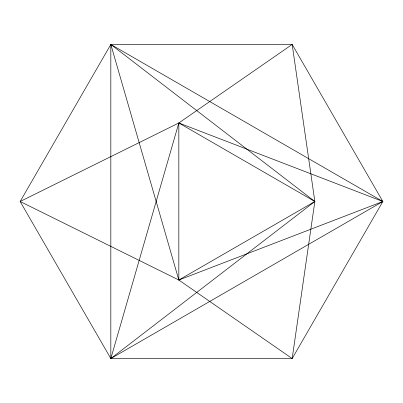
<?xml version="1.0" encoding="UTF-8"?>
<svg xmlns="http://www.w3.org/2000/svg" width="403" height="403" viewBox="0 0 403 403"><rect width="100%" height="100%" fill="white"/><g stroke="black" fill="none" stroke-linecap="round" stroke-linejoin="round"><path stroke-width="0.6" d="M314.844 201.5L292.175 358.554L110.825 358.554L20.15 201.5L110.825 44.446L292.175 44.446L382.85 201.5L292.175 358.554L178.831 280.025L20.15 201.5L178.831 122.975L292.175 44.446L314.844 201.5L110.825 358.554L110.825 44.446L382.85 201.5L110.825 358.554L178.831 122.975L382.85 201.5L178.831 280.025L110.825 44.446L314.844 201.5L178.831 280.025L178.831 122.975L314.844 201.5"/></g></svg>
